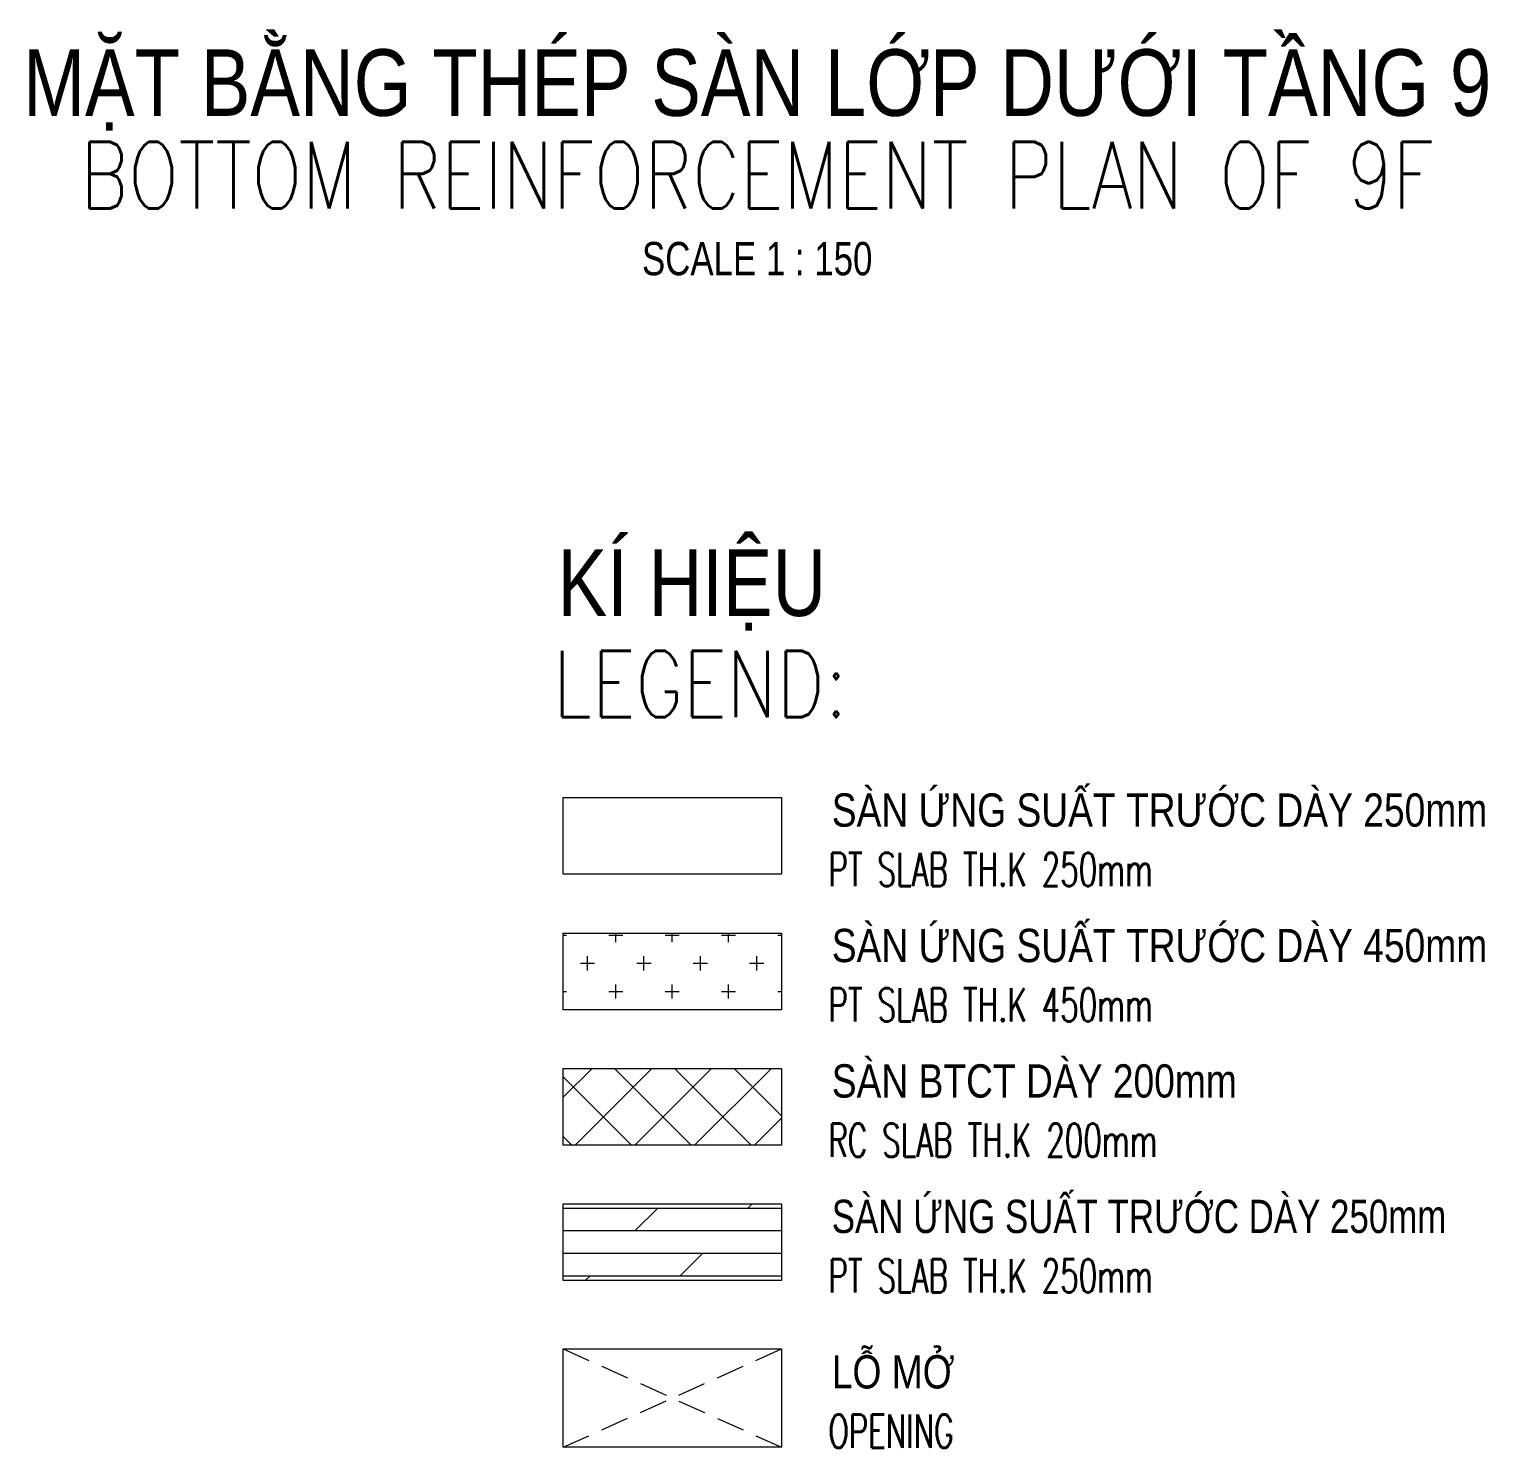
# Model space of a CAD drawing. Header units: millimetres. Extents: x 131700 to 589785, y -24154 to 46087.
# Drawn here: x 153364 to 169799, y -23890 to -7907 of the extents above; entities that cross this region are included whole.
import ezdxf
from ezdxf.enums import TextEntityAlignment as Align

# ---------------------------------------------------------------- set-up
doc = ezdxf.new("R2010")
doc.units = ezdxf.units.MM
doc.linetypes.add('DASHED2', pattern=[9.525, 6.35, -3.175])
for name, color, linetype, lineweight in [('NDC_S_ANNO', 7, 'Continuous', 20), ('NDC_S_ENG TEXT', 2, 'Continuous', 20), ('NDC_S_ENG TITLE', 3, 'Continuous', 20), ('NDC_S_HATCH MATERIAL', 8, 'Continuous', 13), ('NDC_S_OPENING', 9, 'DASHED2', 13), ('NDC_S_SLAB', 2, 'Continuous', 20), ('NDC_S_TEXT SYMBOL', 7, 'Continuous', 20), ('NDC_S_VN TEXT', 7, 'Continuous', 20), ('NDC_S_VN TITLE', 6, 'Continuous', 35)]:
    doc.layers.add(name, color=color, linetype=linetype, lineweight=lineweight)
doc.styles.add('$0$NDC_EN TXT', font='romans.shx', dxfattribs={"width": 0.8})
doc.styles.add('NDC_ANNO', font='', dxfattribs={"width": 0.8})
doc.styles.add('NDC_EN TXT', font='romans.shx', dxfattribs={"width": 0.8})
doc.styles.add('NDC_VIE TXT', font='arial.ttf', dxfattribs={"width": 0.8})
doc.styles.get('NDC_ANNO').set_extended_font_data('Dotum')

# ---------------------------------------------------------------- blocks, each defined once
blk = doc.blocks.new('Drawing name_symbol')
at = {"layer": 'NDC_S_ENG TITLE', "style": 'NDC_EN TXT', "width": 0.8}
blk.add_attdef('SECTDET1', text='', height=5, dxfattribs=at).set_placement((0, 1.01), align=Align.CENTER)
at = {"layer": 'NDC_S_TEXT SYMBOL', "lineweight": 25, "style": 'NDC_ANNO', "width": 0.8}
blk.add_attdef('SSCALE', text='', height=2.5, dxfattribs=at).set_placement((0, -4), align=Align.CENTER)
at = {"layer": 'NDC_S_VN TITLE', "style": 'NDC_VIE TXT', "width": 0.8}
blk.add_attdef('SECTDET2', text='', height=5, dxfattribs=at).set_placement((0, 7.97), align=Align.CENTER)

msp = doc.modelspace()

# ---------------------------------------------------------------- hatches: boundary and pattern name
at = {"layer": 'NDC_S_HATCH MATERIAL', "ltscale": 100}
h = msp.add_hatch(dxfattribs=at)
h.set_pattern_fill('CROSS', color=256, scale=50)
h.set_pattern_definition([(0, (-44575.85, -9858.84), (317.5, 317.5), [158.75, -476.25]), (90, (-44496.47, -9938.22), (-317.5, 317.5), [158.75, -476.25])])
h.paths.add_polyline_path([(159382, -18089.7), (159382, -18953.9), (161840.3, -18953.9), (161840.3, -18089.7)])
h = msp.add_hatch(dxfattribs=at)
h.set_pattern_fill('ANSI37', color=256, scale=150)
h.set_pattern_definition([(45, (-36498, -15784.35), (-336.7596, 336.7596), []), (135, (-36498, -15784.35), (-336.7596, -336.7596), [])])
h.paths.add_polyline_path([(159382, -19615.7), (159382, -20479.9), (161840.3, -20479.9), (161840.3, -19615.7)])
h = msp.add_hatch(dxfattribs=at)
h.set_pattern_fill('DOLMIT', color=256, scale=40)
h.set_pattern_definition([(0, (1188.37, 400.43), (0, 254), []), (45, (1188.4, 400.4), (-507.9997, 507.9997), [359.2102, -718.4205])])
h.paths.add_polyline_path([(159382, -21141.7), (161840.3, -21141.7), (161840.3, -22005.9), (159382, -22005.9)])

# ---------------------------------------------------------------- linework, layer by layer
at = {"layer": 'NDC_S_OPENING', "ltscale": 50}
for p, q in [((159382, -22775.3), (161840.3, -23883.5)), ((159382, -23883.5), (161840.3, -22775.3))]:
    msp.add_line(p, q, dxfattribs=at)
at = {"layer": 'NDC_S_SLAB'}
for points in [[(159382, -16563.7), (161840.3, -16563.7), (161840.3, -17427.9), (159382, -17427.9)], [(159382, -18089.7), (161840.3, -18089.7), (161840.3, -18953.9), (159382, -18953.9)], [(159382, -19615.7), (161840.3, -19615.7), (161840.3, -20479.9), (159382, -20479.9)], [(159382, -21141.7), (161840.3, -21141.7), (161840.3, -22005.9), (159382, -22005.9)], [(159382, -22775.3), (161840.3, -22775.3), (161840.3, -23883.5), (159382, -23883.5)]]:
    msp.add_lwpolyline(points, close=True, dxfattribs=at)

# ---------------------------------------------------------------- block references
at = {"layer": 'NDC_S_ANNO', "xscale": 150, "yscale": 150, "zscale": 150}
msp.add_blockref('Drawing name_symbol', (161567.1, -10079.2), dxfattribs=at).add_auto_attribs({'SECTDET1': 'BOTTOM REINFORCEMENT PLAN OF 9F', 'SECTDET2': 'MẶT BẰNG THÉP SÀN LỚP DƯỚI TẦNG 9', 'SSCALE': 'SCALE 1 : 150'})

# ---------------------------------------------------------------- texts
at = {"layer": 'NDC_S_ENG TEXT', "style": '$0$NDC_EN TXT'}
for s, height, width, p in [('LEGEND:', 750, 0.8, (159267.6, -15659)), ('PT SLAB TH.K 250mm', 375, 0.65, (162369.1, -17560.6)), ('PT SLAB TH.K 450mm', 375, 0.65, (162369.1, -19086.6)), ('RC SLAB TH.K 200mm', 375, 0.65, (162369.1, -20612.6)), ('PT SLAB TH.K 250mm', 375, 0.65, (162369.1, -22138.6)), ('OPENING', 375, 0.65, (162369.1, -23889.9))]:
    msp.add_text(s, height=height, dxfattribs=dict(at, width=width)).set_placement(p)
at = {"layer": 'NDC_S_VN TEXT', "style": 'NDC_VIE TXT', "width": 0.8}
msp.add_text('KÍ HIỆU', height=750, dxfattribs=at).set_placement((159317.8, -13768), align=Align.TOP_LEFT)
at = {"layer": 'NDC_S_VN TEXT', "style": 'NDC_VIE TXT'}
for s, width, p in [('SÀN ỨNG SUẤT TRƯỚC DÀY 250mm', 0.8, (162407.4, -16891.8)), ('SÀN ỨNG SUẤT TRƯỚC DÀY 450mm', 0.8, (162407.4, -18417.8)), ('SÀN BTCT DÀY 200mm', 0.8, (162407.4, -19943.8)), ('SÀN ỨNG SUẤT TRƯỚC DÀY 250mm', 0.75, (162407.4, -21469.8)), ('LỖ MỞ', 0.8, (162407.4, -23221.1))]:
    msp.add_text(s, height=375, dxfattribs=dict(at, width=width)).set_placement(p)

doc.saveas('drawing.dxf')
